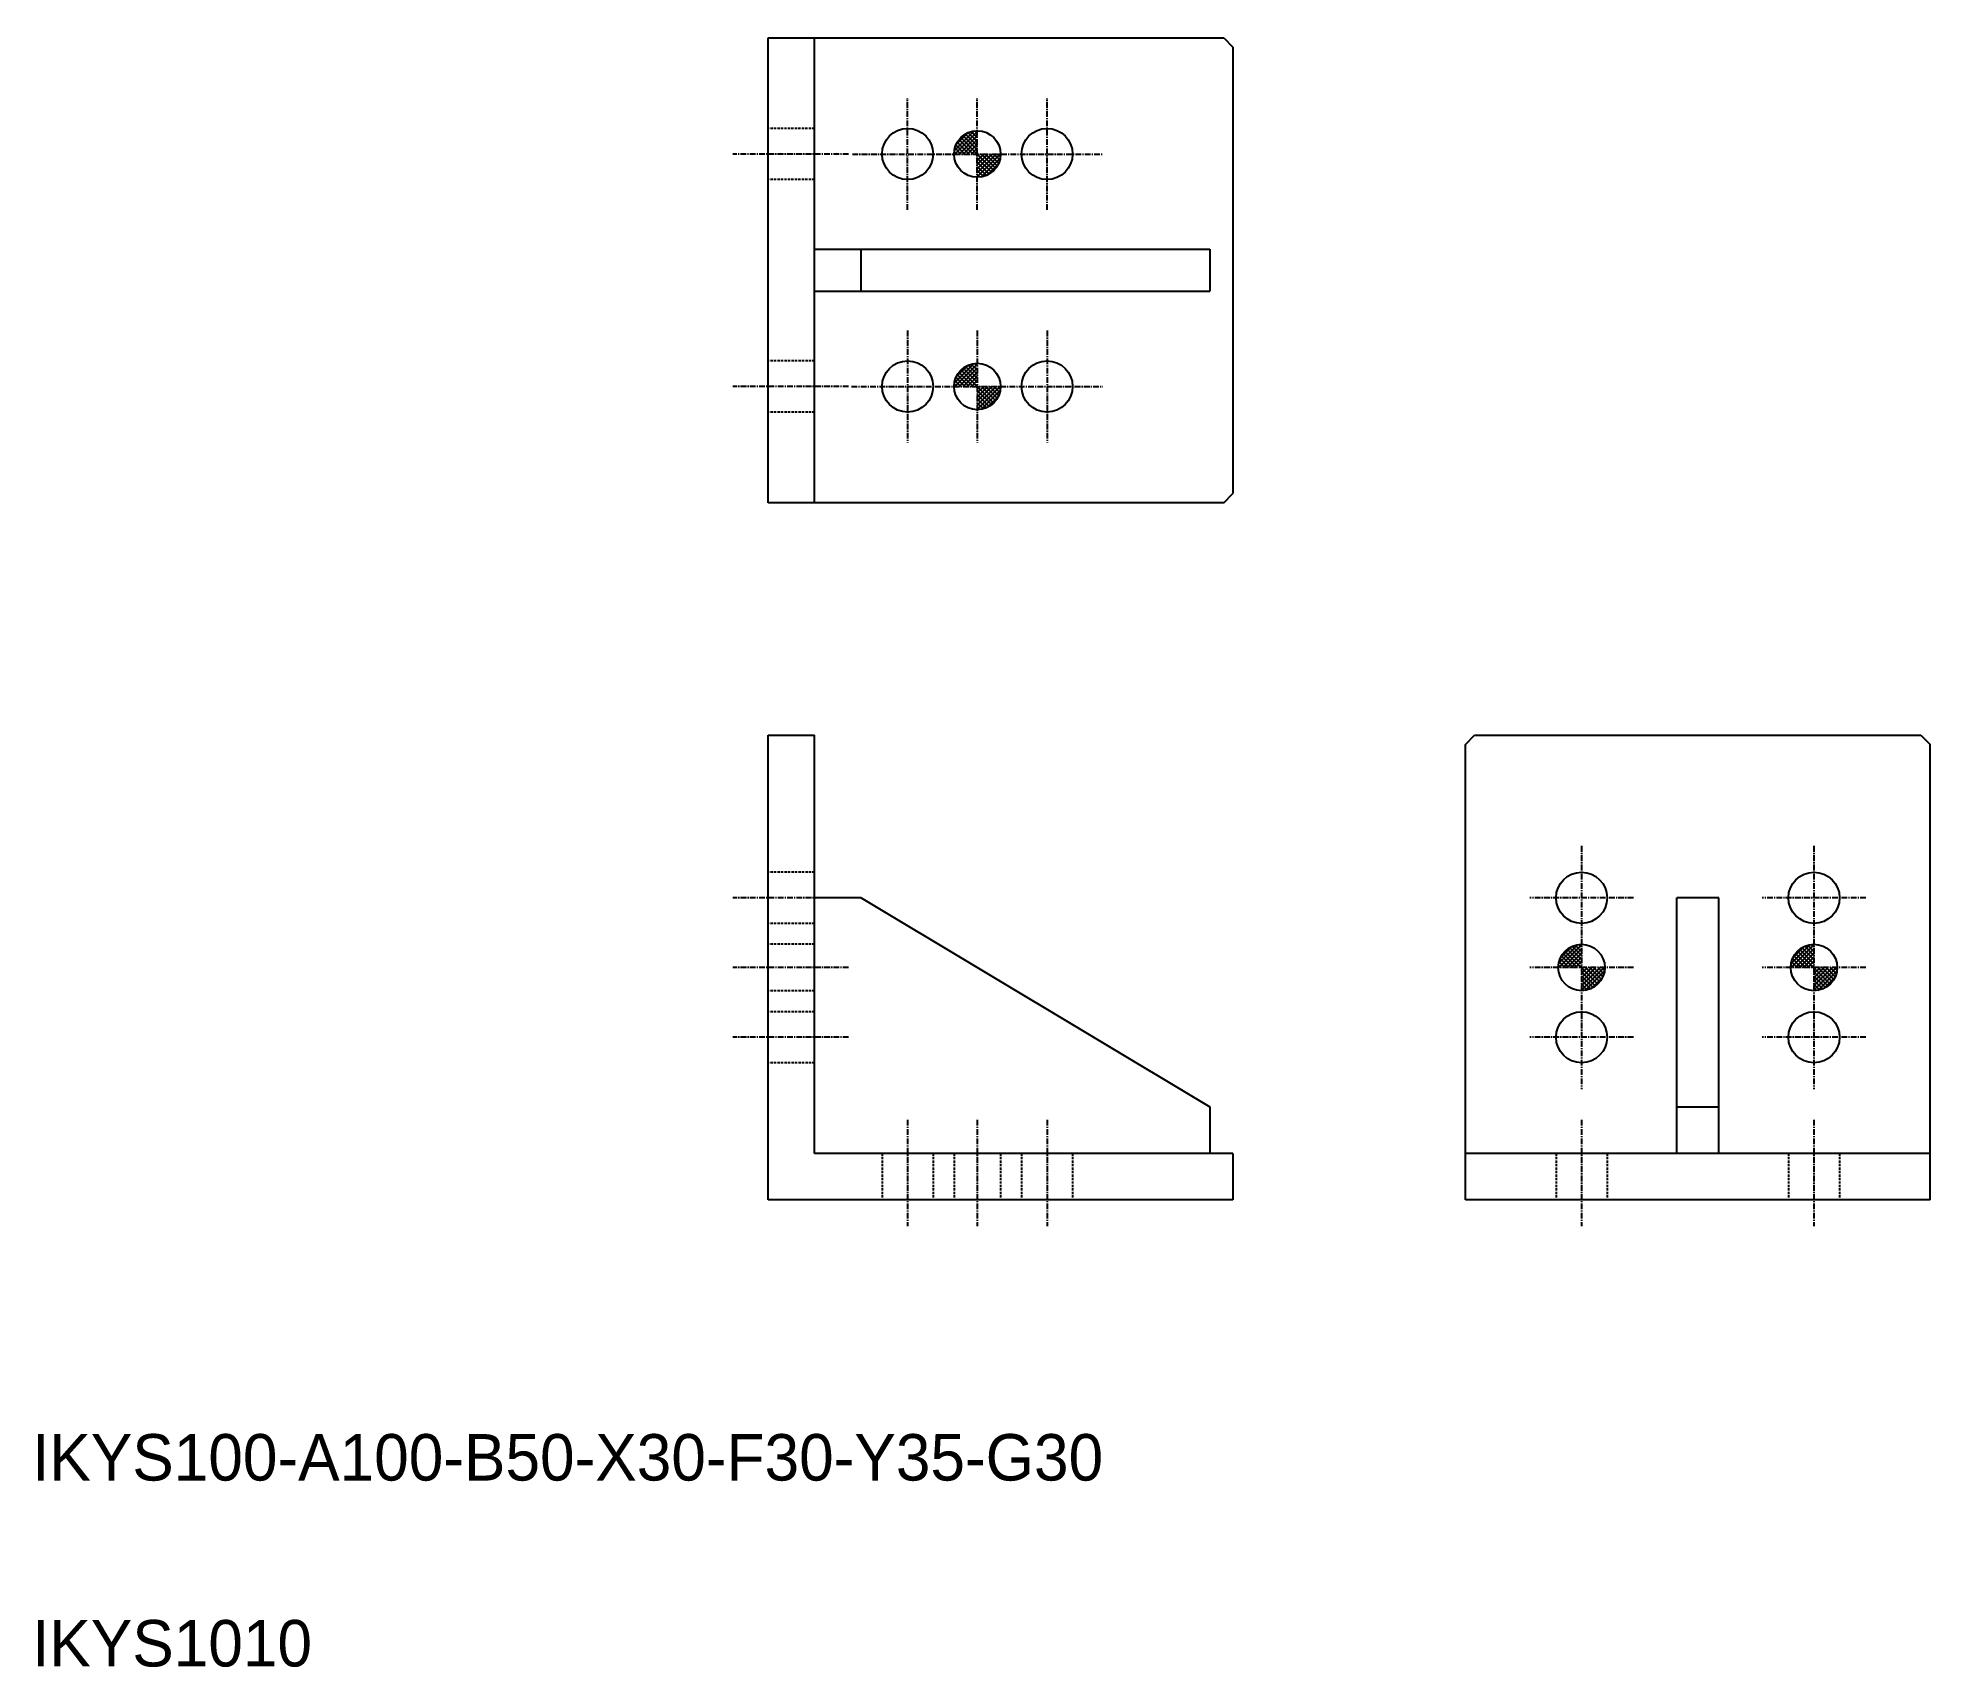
# Model space of a CAD drawing. Extents: x 41 to 448, y 40 to 390.
import ezdxf

# ---------------------------------------------------------------- set-up
doc = ezdxf.new("R2010")
doc.units = 0
doc.linetypes.add('CENTER', pattern=[2, 1.25, -0.25, 0.25, -0.25])
doc.linetypes.add('DASHED', pattern=[0.75, 0.5, -0.25])
doc.layers.get('0').update_dxf_attribs({"linetype": 'CONTINUOUS'})
doc.layers.add('CENTER', color=1, linetype='CENTER')

# ---------------------------------------------------------------- blocks, each defined once
blk = doc.blocks.new('*X3')
at = {"color": 0, "linetype": 'CONTINUOUS'}
for p, q in [((-4.93, 0.83), (-0.83, 4.93)), ((-4.87, 0), (0, 4.87)), ((-4.53, 2.11), (-2.11, 4.53)), ((0, 1.7), (-2.58, 4.28)), ((0, 2.59), (-2, 4.58)), ((0, 3.47), (-1.35, 4.82)), ((0, 4.35), (-0.61, 4.96)), ((-4.48, 0), (-4.98, 0.49)), ((-3.6, 0), (-4.84, 1.24)), ((-2.72, 0), (-4.62, 1.91)), ((-1.83, 0), (-4.33, 2.5)), ((-3.99, 0), (0, 3.99)), ((-0.95, 0), (-3.98, 3.03)), ((-0.07, 0), (-3.57, 3.5)), ((-3.11, 0), (0, 3.11)), ((0, 0.82), (-3.1, 3.92)), ((-2.22, 0), (0, 2.22)), ((-1.34, 0), (0, 1.34)), ((-0.45, 0), (0, 0.45)), ((0, -4.85), (4.85, 0)), ((0, -3.97), (3.97, 0)), ((0, -3.08), (3.08, 0)), ((0, -2.2), (2.2, 0)), ((0, -1.31), (1.31, 0)), ((0, -0.43), (0.43, 0)), ((3.92, -3.1), (0.82, 0)), ((4.28, -2.58), (1.7, 0)), ((4.58, -2), (2.59, 0)), ((4.82, -1.35), (3.47, 0)), ((4.96, -0.61), (4.35, 0)), ((3.5, -3.57), (0, -0.07)), ((3.03, -3.98), (0, -0.95)), ((2.5, -4.33), (0, -1.83)), ((1.91, -4.62), (0, -2.72)), ((1.24, -4.84), (0, -3.6)), ((0.8, -4.94), (4.94, -0.8)), ((2.06, -4.56), (4.56, -2.06)), ((0.49, -4.98), (0, -4.48))]:
    blk.add_line(p, q, dxfattribs=at)
blk = doc.blocks.new('KNOCK')
at = {"color": 7, "linetype": 'CONTINUOUS'}
blk.add_blockref('*X3', (0, 0), dxfattribs=at)

msp = doc.modelspace()

# ---------------------------------------------------------------- linework, layer by layer
at = {"color": 7, "linetype": 'CONTINUOUS'}
for p, q in [((198.36, 390.37), (296.36, 390.37)), ((198.36, 290.37), (198.36, 390.37)), ((208.36, 290.37), (208.36, 390.37)), ((296.36, 390.37), (298.36, 388.37)), ((298.36, 388.37), (298.36, 292.37)), ((208.36, 344.87), (293.36, 344.87)), ((218.36, 335.87), (218.36, 344.87)), ((293.36, 344.87), (293.36, 335.87)), ((198.36, 340.37), (198.36, 340.37)), ((208.36, 335.87), (293.36, 335.87)), ((296.36, 290.37), (198.36, 290.37)), ((296.36, 290.37), (298.36, 292.37)), ((198.36, 140.37), (198.36, 240.37)), ((198.36, 240.37), (208.36, 240.37)), ((208.36, 150.37), (208.36, 240.37)), ((348.36, 238.37), (350.36, 240.37)), ((350.36, 240.37), (446.36, 240.37)), ((446.36, 240.37), (448.36, 238.37)), ((348.36, 140.37), (348.36, 238.37)), ((448.36, 140.37), (448.36, 238.37)), ((218.36, 205.37), (208.36, 205.37)), ((218.36, 205.37), (293.36, 160.37)), ((393.86, 150.37), (393.86, 205.37)), ((402.86, 205.37), (393.86, 205.37)), ((402.86, 150.37), (402.86, 205.37)), ((293.36, 160.37), (293.36, 150.37)), ((393.86, 160.37), (402.86, 160.37)), ((298.36, 150.37), (208.36, 150.37)), ((298.36, 150.37), (298.36, 140.37)), ((448.36, 150.37), (348.36, 150.37)), ((298.36, 140.37), (198.36, 140.37)), ((448.36, 140.37), (348.36, 140.37))]:
    msp.add_line(p, q, dxfattribs=at)
at = {"color": 3, "linetype": 'DASHED'}
for p, q in [((208.34, 370.87), (198.34, 370.87)), ((208.34, 359.87), (198.34, 359.87)), ((208.36, 320.87), (198.36, 320.87)), ((208.36, 309.87), (198.36, 309.87)), ((208.36, 210.87), (198.36, 210.87)), ((208.36, 199.87), (198.36, 199.87)), ((208.36, 195.37), (198.36, 195.37)), ((208.36, 185.37), (198.36, 185.37)), ((208.36, 180.87), (198.36, 180.87)), ((208.36, 169.87), (198.36, 169.87)), ((222.86, 150.37), (222.86, 140.37)), ((233.86, 150.37), (233.86, 140.37)), ((238.36, 150.37), (238.36, 140.37)), ((248.36, 150.37), (248.36, 140.37)), ((252.86, 150.37), (252.86, 140.37)), ((263.86, 150.37), (263.86, 140.37)), ((367.86, 150.37), (367.86, 140.37)), ((378.86, 150.37), (378.86, 140.37)), ((417.86, 150.37), (417.86, 140.37)), ((428.86, 150.37), (428.86, 140.37))]:
    msp.add_line(p, q, dxfattribs=at)
at = {"color": 7, "linetype": 'CONTINUOUS'}
for centre, radius in [((228.36, 365.37), 5.5), ((258.36, 365.37), 5.5), ((243.36, 365.37), 5), ((228.36, 315.37), 5.5), ((243.36, 315.37), 5), ((258.36, 315.37), 5.5), ((373.36, 205.37), 5.5), ((423.36, 205.37), 5.5), ((373.36, 190.37), 5), ((423.36, 190.37), 5), ((373.36, 175.37), 5.5), ((423.36, 175.37), 5.5)]:
    msp.add_circle(centre, radius, dxfattribs=at)
at = {"layer": 'CENTER', "color": 1, "linetype": 'CENTER'}
for p, q in [((228.36, 353.34), (228.36, 377.39)), ((243.36, 353.34), (243.36, 377.39)), ((258.36, 353.34), (258.36, 377.39)), ((215.65, 365.37), (190.75, 365.37)), ((216.47, 365.37), (270.38, 365.37)), ((228.36, 327.39), (228.36, 303.34)), ((243.36, 327.39), (243.36, 303.34)), ((258.36, 327.39), (258.36, 303.34)), ((215.67, 315.37), (190.77, 315.37)), ((216.28, 315.37), (270.38, 315.37)), ((373.36, 216.52), (373.36, 164.21)), ((423.36, 216.52), (423.36, 164.21)), ((215.67, 205.37), (190.77, 205.37)), ((384.52, 205.37), (362.2, 205.37)), ((434.52, 205.37), (412.2, 205.37)), ((215.67, 190.37), (190.77, 190.37)), ((384.52, 190.37), (362.2, 190.37)), ((434.52, 190.37), (412.2, 190.37)), ((215.67, 175.37), (190.77, 175.37)), ((384.52, 175.37), (362.2, 175.37)), ((434.52, 175.37), (412.2, 175.37)), ((228.36, 157.61), (228.36, 134.73)), ((243.36, 157.61), (243.36, 134.73)), ((258.36, 157.61), (258.36, 134.73)), ((373.36, 157.61), (373.36, 134.73)), ((423.36, 157.61), (423.36, 134.73))]:
    msp.add_line(p, q, dxfattribs=at)

# ---------------------------------------------------------------- block references
at = {"color": 7, "linetype": 'CONTINUOUS'}
for p in [(243.42, 365.37), (243.42, 315.37), (373.36, 190.37), (423.36, 190.37)]:
    msp.add_blockref('KNOCK', p, dxfattribs=at)

# ---------------------------------------------------------------- texts
for s, p in [('IKYS100-A100-B50-X30-F30-Y35-G30', (40, 80)), ('IKYS1010', (40, 40))]:
    msp.add_text(s, height=10, dxfattribs=at).set_placement(p)

doc.saveas('drawing.dxf')
